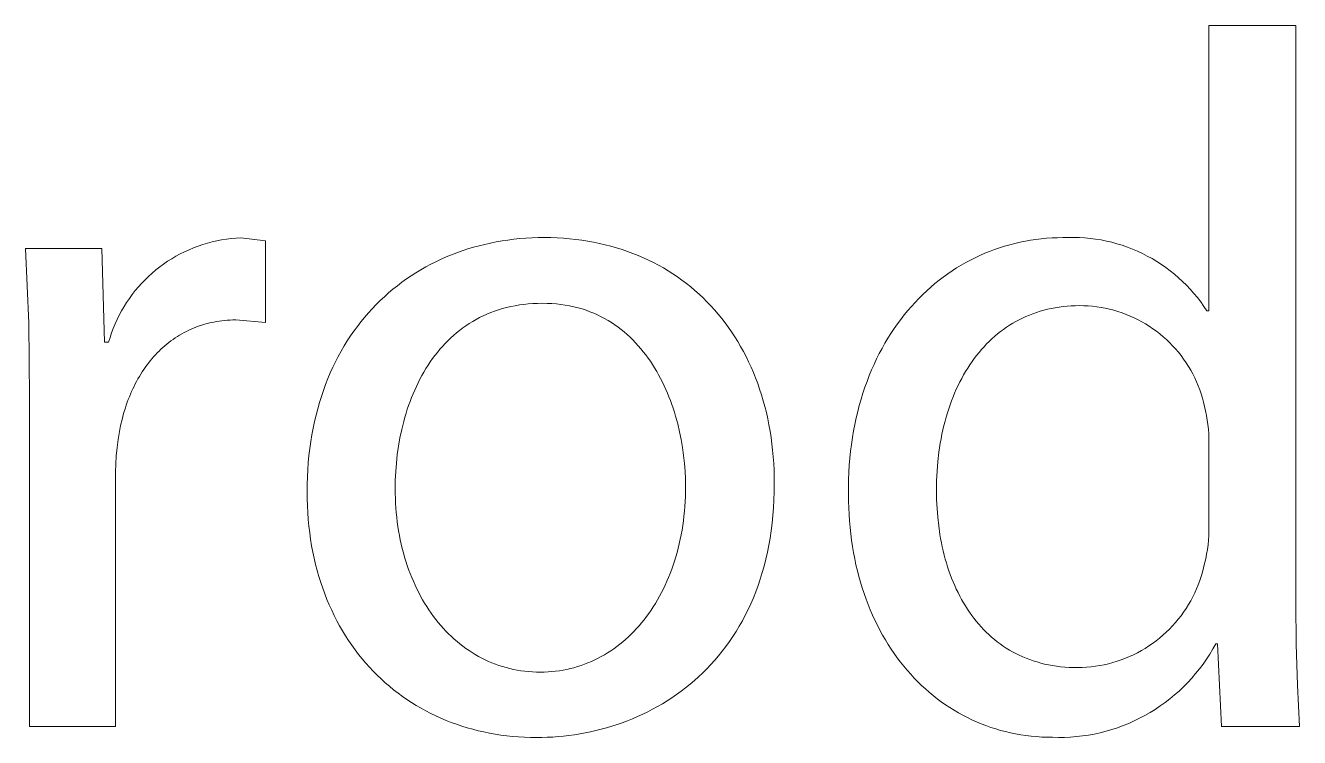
# Model space of a CAD drawing. Header units: millimetres. Extents: x -987 to 2591, y -102 to 2398.
# Drawn here: x 1291.61 to 1337.81, y 55.27 to 81.09 of the extents above; entities that cross this region are included whole.
import ezdxf

# ---------------------------------------------------------------- set-up
doc = ezdxf.new("R2010")
doc.units = ezdxf.units.MM
doc.header["$MEASUREMENT"] = 0
doc.layers.add('Domyślny', color=7, linetype='Continuous', true_color=0x000000)

msp = doc.modelspace()

# ---------------------------------------------------------------- linework, layer by layer
at = {"layer": 'Domyślny', "color": 18, "lineweight": 15, "true_color": 0x000000}
for p, q in [((1334.525, 70.739), (1334.525, 81.092)), ((1334.525, 81.092), (1337.682, 81.092)), ((1337.682, 81.092), (1337.682, 60.148)), ((1291.73, 70.296), (1291.614, 72.999)), ((1291.614, 72.999), (1294.378, 72.999)), ((1294.378, 72.999), (1294.485, 69.604)), ((1297.546, 72.96), (1297.709, 73.028)), ((1297.709, 73.028), (1297.874, 73.091)), ((1297.874, 73.091), (1298.041, 73.147)), ((1298.041, 73.147), (1298.21, 73.199)), ((1298.21, 73.199), (1298.381, 73.244)), ((1298.381, 73.244), (1298.554, 73.283)), ((1298.554, 73.283), (1298.727, 73.317)), ((1298.727, 73.317), (1298.902, 73.345)), ((1298.902, 73.345), (1299.077, 73.367)), ((1299.077, 73.367), (1299.253, 73.382)), ((1299.253, 73.382), (1299.429, 73.392)), ((1299.429, 73.392), (1300.323, 73.285)), ((1300.323, 73.285), (1300.323, 70.318)), ((1307.654, 72.986), (1307.856, 73.047)), ((1307.856, 73.047), (1308.06, 73.102)), ((1308.06, 73.102), (1308.266, 73.154)), ((1308.266, 73.154), (1308.474, 73.2)), ((1308.474, 73.2), (1308.684, 73.242)), ((1308.684, 73.242), (1308.895, 73.278)), ((1308.895, 73.278), (1309.109, 73.31)), ((1309.109, 73.31), (1309.325, 73.337)), ((1309.325, 73.337), (1309.542, 73.36)), ((1309.542, 73.36), (1309.761, 73.377)), ((1309.761, 73.377), (1309.982, 73.389)), ((1309.982, 73.389), (1310.204, 73.397)), ((1310.204, 73.397), (1310.428, 73.399)), ((1310.428, 73.399), (1310.66, 73.397)), ((1310.66, 73.397), (1310.89, 73.389)), ((1310.89, 73.389), (1311.118, 73.376)), ((1311.118, 73.376), (1311.343, 73.357)), ((1311.343, 73.357), (1311.565, 73.334)), ((1311.565, 73.334), (1311.785, 73.305)), ((1311.785, 73.305), (1312.002, 73.272)), ((1312.002, 73.272), (1312.216, 73.233)), ((1312.216, 73.233), (1312.428, 73.19)), ((1312.428, 73.19), (1312.637, 73.141)), ((1312.637, 73.141), (1312.844, 73.088)), ((1312.844, 73.088), (1313.047, 73.03)), ((1313.047, 73.03), (1313.248, 72.967)), ((1326.757, 72.968), (1326.938, 73.03)), ((1326.938, 73.03), (1327.121, 73.088)), ((1327.121, 73.088), (1327.306, 73.141)), ((1327.306, 73.141), (1327.493, 73.189)), ((1327.493, 73.189), (1327.681, 73.232)), ((1327.681, 73.232), (1327.871, 73.27)), ((1327.871, 73.27), (1328.062, 73.303)), ((1328.062, 73.303), (1328.255, 73.331)), ((1328.255, 73.331), (1328.448, 73.354)), ((1328.448, 73.354), (1328.643, 73.372)), ((1328.643, 73.372), (1328.84, 73.385)), ((1328.84, 73.385), (1329.037, 73.393)), ((1329.037, 73.393), (1329.235, 73.396)), ((1329.235, 73.396), (1329.433, 73.404)), ((1329.433, 73.404), (1329.631, 73.406)), ((1329.631, 73.406), (1329.829, 73.401)), ((1329.829, 73.401), (1330.027, 73.389)), ((1330.027, 73.389), (1330.224, 73.371)), ((1330.224, 73.371), (1330.42, 73.345)), ((1330.42, 73.345), (1330.616, 73.313)), ((1330.616, 73.313), (1330.81, 73.274)), ((1330.81, 73.274), (1331.003, 73.229)), ((1331.003, 73.229), (1331.194, 73.177)), ((1331.194, 73.177), (1331.383, 73.119)), ((1331.383, 73.119), (1331.57, 73.054)), ((1331.57, 73.054), (1331.755, 72.983)), ((1296.624, 72.439), (1296.77, 72.538)), ((1296.77, 72.538), (1296.919, 72.633)), ((1296.919, 72.633), (1297.072, 72.723)), ((1297.072, 72.723), (1297.227, 72.807)), ((1297.227, 72.807), (1297.385, 72.886)), ((1297.385, 72.886), (1297.546, 72.96)), ((1306.495, 72.525), (1306.682, 72.613)), ((1306.682, 72.613), (1306.872, 72.697)), ((1306.872, 72.697), (1307.064, 72.776)), ((1307.064, 72.776), (1307.258, 72.851)), ((1307.258, 72.851), (1307.455, 72.921)), ((1307.455, 72.921), (1307.654, 72.986)), ((1313.248, 72.967), (1313.445, 72.9)), ((1313.445, 72.9), (1313.64, 72.827)), ((1313.64, 72.827), (1313.832, 72.751)), ((1313.832, 72.751), (1314.021, 72.669)), ((1314.021, 72.669), (1314.207, 72.583)), ((1314.207, 72.583), (1314.39, 72.492)), ((1325.709, 72.492), (1325.878, 72.583)), ((1325.878, 72.583), (1326.05, 72.669)), ((1326.05, 72.669), (1326.224, 72.751)), ((1326.224, 72.751), (1326.399, 72.828)), ((1326.399, 72.828), (1326.577, 72.9)), ((1326.577, 72.9), (1326.757, 72.968)), ((1331.755, 72.983), (1331.938, 72.905)), ((1331.938, 72.905), (1332.117, 72.821)), ((1332.117, 72.821), (1332.293, 72.731)), ((1332.293, 72.731), (1332.467, 72.635)), ((1332.467, 72.635), (1332.637, 72.534)), ((1332.637, 72.534), (1332.803, 72.426)), ((1296.077, 71.992), (1296.208, 72.11)), ((1296.208, 72.11), (1296.343, 72.224)), ((1296.343, 72.224), (1296.482, 72.334)), ((1296.482, 72.334), (1296.624, 72.439)), ((1305.602, 72.015), (1305.775, 72.126)), ((1305.775, 72.126), (1305.951, 72.232)), ((1305.951, 72.232), (1306.129, 72.334)), ((1306.129, 72.334), (1306.311, 72.432)), ((1306.311, 72.432), (1306.495, 72.525)), ((1314.39, 72.492), (1314.569, 72.397)), ((1314.569, 72.397), (1314.746, 72.298)), ((1314.746, 72.298), (1314.919, 72.194)), ((1314.919, 72.194), (1315.089, 72.086)), ((1315.089, 72.086), (1315.255, 71.974)), ((1324.897, 71.969), (1325.055, 72.083)), ((1325.055, 72.083), (1325.215, 72.192)), ((1325.215, 72.192), (1325.377, 72.297)), ((1325.377, 72.297), (1325.542, 72.397)), ((1325.542, 72.397), (1325.709, 72.492)), ((1332.803, 72.426), (1332.966, 72.313)), ((1332.966, 72.313), (1333.124, 72.194)), ((1333.124, 72.194), (1333.279, 72.07)), ((1295.596, 71.474), (1295.709, 71.61)), ((1295.709, 71.61), (1295.828, 71.741)), ((1295.828, 71.741), (1295.95, 71.869)), ((1295.95, 71.869), (1296.077, 71.992)), ((1304.941, 71.527), (1305.101, 71.655)), ((1305.101, 71.655), (1305.265, 71.779)), ((1305.265, 71.779), (1305.432, 71.899)), ((1305.432, 71.899), (1305.602, 72.015)), ((1315.255, 71.974), (1315.419, 71.857)), ((1315.419, 71.857), (1315.579, 71.736)), ((1315.579, 71.736), (1315.735, 71.611)), ((1315.735, 71.611), (1315.888, 71.482)), ((1324.441, 71.601), (1324.59, 71.728)), ((1324.59, 71.728), (1324.742, 71.851)), ((1324.742, 71.851), (1324.897, 71.969)), ((1333.279, 72.07), (1333.429, 71.941)), ((1333.429, 71.941), (1333.574, 71.807)), ((1333.574, 71.807), (1333.715, 71.668)), ((1333.715, 71.668), (1333.851, 71.524)), ((1295.283, 71.046), (1295.383, 71.193)), ((1295.383, 71.193), (1295.487, 71.335)), ((1295.487, 71.335), (1295.596, 71.474)), ((1304.479, 71.115), (1304.629, 71.256)), ((1304.629, 71.256), (1304.783, 71.394)), ((1304.783, 71.394), (1304.941, 71.527)), ((1315.888, 71.482), (1316.038, 71.349)), ((1316.038, 71.349), (1316.184, 71.212)), ((1316.184, 71.212), (1316.327, 71.071)), ((1323.872, 71.05), (1324.01, 71.194)), ((1324.01, 71.194), (1324.15, 71.334)), ((1324.15, 71.334), (1324.294, 71.47)), ((1324.294, 71.47), (1324.441, 71.601)), ((1333.851, 71.524), (1333.982, 71.375)), ((1333.982, 71.375), (1334.108, 71.222)), ((1334.108, 71.222), (1334.229, 71.065)), ((1295.016, 70.589), (1295.1, 70.744)), ((1295.1, 70.744), (1295.189, 70.897)), ((1295.189, 70.897), (1295.283, 71.046)), ((1304.048, 70.664), (1304.188, 70.819)), ((1304.188, 70.819), (1304.331, 70.969)), ((1304.331, 70.969), (1304.479, 71.115)), ((1308.624, 70.731), (1308.484, 70.678)), ((1308.766, 70.779), (1308.624, 70.731)), ((1308.912, 70.823), (1308.766, 70.779)), ((1309.06, 70.863), (1308.912, 70.823)), ((1309.212, 70.898), (1309.06, 70.863)), ((1309.366, 70.929), (1309.212, 70.898)), ((1309.524, 70.955), (1309.366, 70.929)), ((1309.684, 70.977), (1309.524, 70.955)), ((1309.848, 70.994), (1309.684, 70.977)), ((1310.014, 71.007), (1309.848, 70.994)), ((1310.184, 71.014), (1310.014, 71.007)), ((1310.357, 71.017), (1310.184, 71.014)), ((1310.53, 71.014), (1310.357, 71.017)), ((1310.7, 71.006), (1310.53, 71.014)), ((1310.866, 70.993), (1310.7, 71.006)), ((1311.03, 70.974), (1310.866, 70.993)), ((1311.19, 70.951), (1311.03, 70.974)), ((1311.346, 70.922), (1311.19, 70.951)), ((1311.5, 70.889), (1311.346, 70.922)), ((1311.651, 70.851), (1311.5, 70.889)), ((1311.798, 70.809), (1311.651, 70.851)), ((1311.942, 70.761), (1311.798, 70.809)), ((1312.083, 70.71), (1311.942, 70.761)), ((1312.221, 70.654), (1312.083, 70.71)), ((1316.327, 71.071), (1316.465, 70.926)), ((1316.465, 70.926), (1316.601, 70.777)), ((1316.601, 70.777), (1316.732, 70.624)), ((1323.477, 70.592), (1323.605, 70.749)), ((1323.605, 70.749), (1323.737, 70.901)), ((1323.737, 70.901), (1323.872, 71.05)), ((1328.274, 70.685), (1328.145, 70.639)), ((1328.405, 70.727), (1328.274, 70.685)), ((1328.539, 70.765), (1328.405, 70.727)), ((1328.674, 70.799), (1328.539, 70.765)), ((1328.812, 70.829), (1328.674, 70.799)), ((1328.952, 70.855), (1328.812, 70.829)), ((1329.093, 70.878), (1328.952, 70.855)), ((1329.237, 70.896), (1329.093, 70.878)), ((1329.382, 70.911), (1329.237, 70.896)), ((1329.53, 70.921), (1329.382, 70.911)), ((1329.679, 70.927), (1329.53, 70.921)), ((1329.831, 70.93), (1329.679, 70.927)), ((1329.989, 70.927), (1329.831, 70.93)), ((1330.146, 70.92), (1329.989, 70.927)), ((1330.303, 70.907), (1330.146, 70.92)), ((1330.46, 70.889), (1330.303, 70.907)), ((1330.616, 70.865), (1330.46, 70.889)), ((1330.771, 70.836), (1330.616, 70.865)), ((1330.925, 70.802), (1330.771, 70.836)), ((1331.077, 70.763), (1330.925, 70.802)), ((1331.228, 70.718), (1331.077, 70.763)), ((1331.378, 70.669), (1331.228, 70.718)), ((1334.229, 71.065), (1334.344, 70.904)), ((1334.344, 70.904), (1334.453, 70.739)), ((1334.453, 70.739), (1334.525, 70.739)), ((1291.757, 67.59), (1291.73, 70.296)), ((1294.797, 70.106), (1294.865, 70.269)), ((1294.865, 70.269), (1294.938, 70.43)), ((1294.938, 70.43), (1295.016, 70.589)), ((1298.064, 70.244), (1297.972, 70.215)), ((1298.156, 70.271), (1298.064, 70.244)), ((1298.249, 70.295), (1298.156, 70.271)), ((1298.344, 70.317), (1298.249, 70.295)), ((1298.439, 70.337), (1298.344, 70.317)), ((1298.535, 70.355), (1298.439, 70.337)), ((1298.633, 70.371), (1298.535, 70.355)), ((1298.732, 70.384), (1298.633, 70.371)), ((1298.831, 70.394), (1298.732, 70.384)), ((1298.932, 70.403), (1298.831, 70.394)), ((1299.033, 70.409), (1298.932, 70.403)), ((1299.135, 70.412), (1299.033, 70.409)), ((1299.239, 70.414), (1299.135, 70.412)), ((1300.323, 70.318), (1299.239, 70.414)), ((1303.649, 70.176), (1303.778, 70.343)), ((1303.778, 70.343), (1303.911, 70.506)), ((1303.911, 70.506), (1304.048, 70.664)), ((1307.707, 70.282), (1307.588, 70.203)), ((1307.83, 70.357), (1307.707, 70.282)), ((1307.955, 70.429), (1307.83, 70.357)), ((1308.083, 70.497), (1307.955, 70.429)), ((1308.213, 70.561), (1308.083, 70.497)), ((1308.347, 70.622), (1308.213, 70.561)), ((1308.484, 70.678), (1308.347, 70.622)), ((1312.356, 70.594), (1312.221, 70.654)), ((1312.487, 70.53), (1312.356, 70.594)), ((1312.616, 70.462), (1312.487, 70.53)), ((1312.742, 70.39), (1312.616, 70.462)), ((1312.864, 70.314), (1312.742, 70.39)), ((1312.984, 70.235), (1312.864, 70.314)), ((1313.1, 70.152), (1312.984, 70.235)), ((1316.732, 70.624), (1316.86, 70.467)), ((1316.86, 70.467), (1316.984, 70.307)), ((1316.984, 70.307), (1317.105, 70.143)), ((1323.112, 70.096), (1323.23, 70.265)), ((1323.23, 70.265), (1323.352, 70.431)), ((1323.352, 70.431), (1323.477, 70.592)), ((1327.414, 70.291), (1327.3, 70.22)), ((1327.53, 70.358), (1327.414, 70.291)), ((1327.649, 70.421), (1327.53, 70.358)), ((1327.77, 70.481), (1327.649, 70.421)), ((1327.893, 70.537), (1327.77, 70.481)), ((1328.018, 70.59), (1327.893, 70.537)), ((1328.145, 70.639), (1328.018, 70.59)), ((1331.526, 70.614), (1331.378, 70.669)), ((1331.672, 70.554), (1331.526, 70.614)), ((1331.816, 70.49), (1331.672, 70.554)), ((1331.957, 70.42), (1331.816, 70.49)), ((1332.096, 70.346), (1331.957, 70.42)), ((1332.233, 70.267), (1332.096, 70.346)), ((1332.366, 70.183), (1332.233, 70.267)), ((1294.628, 69.604), (1294.679, 69.773)), ((1294.679, 69.773), (1294.735, 69.94)), ((1294.735, 69.94), (1294.797, 70.106)), ((1297.122, 69.812), (1297.044, 69.76)), ((1297.202, 69.861), (1297.122, 69.812)), ((1297.283, 69.909), (1297.202, 69.861)), ((1297.365, 69.954), (1297.283, 69.909)), ((1297.448, 69.998), (1297.365, 69.954)), ((1297.533, 70.039), (1297.448, 69.998)), ((1297.619, 70.079), (1297.533, 70.039)), ((1297.705, 70.116), (1297.619, 70.079)), ((1297.793, 70.151), (1297.705, 70.116)), ((1297.882, 70.184), (1297.793, 70.151)), ((1297.972, 70.215), (1297.882, 70.184)), ((1303.285, 69.651), (1303.403, 69.83)), ((1303.403, 69.83), (1303.524, 70.005)), ((1303.524, 70.005), (1303.649, 70.176)), ((1307.14, 69.853), (1307.034, 69.758)), ((1307.247, 69.945), (1307.14, 69.853)), ((1307.358, 70.035), (1307.247, 69.945)), ((1307.472, 70.12), (1307.358, 70.035)), ((1307.588, 70.203), (1307.472, 70.12)), ((1313.214, 70.065), (1313.1, 70.152)), ((1313.325, 69.975), (1313.214, 70.065)), ((1313.432, 69.882), (1313.325, 69.975)), ((1313.537, 69.785), (1313.432, 69.882)), ((1313.639, 69.686), (1313.537, 69.785)), ((1317.105, 70.143), (1317.221, 69.975)), ((1317.221, 69.975), (1317.334, 69.804)), ((1317.334, 69.804), (1317.442, 69.629)), ((1322.886, 69.745), (1322.997, 69.923)), ((1322.997, 69.923), (1323.112, 70.096)), ((1326.762, 69.819), (1326.661, 69.729)), ((1326.865, 69.906), (1326.762, 69.819)), ((1326.97, 69.989), (1326.865, 69.906)), ((1327.078, 70.07), (1326.97, 69.989)), ((1327.188, 70.147), (1327.078, 70.07)), ((1327.3, 70.22), (1327.188, 70.147)), ((1332.497, 70.095), (1332.366, 70.183)), ((1332.625, 70.003), (1332.497, 70.095)), ((1332.749, 69.906), (1332.625, 70.003)), ((1332.87, 69.805), (1332.749, 69.906)), ((1332.988, 69.7), (1332.87, 69.805)), ((1294.485, 69.604), (1294.628, 69.604)), ((1296.528, 69.348), (1296.46, 69.282)), ((1296.598, 69.412), (1296.528, 69.348)), ((1296.669, 69.475), (1296.598, 69.412)), ((1296.742, 69.536), (1296.669, 69.475)), ((1296.815, 69.595), (1296.742, 69.536)), ((1296.89, 69.652), (1296.815, 69.595)), ((1296.966, 69.707), (1296.89, 69.652)), ((1297.044, 69.76), (1296.966, 69.707)), ((1303.063, 69.28), (1303.172, 69.467)), ((1303.172, 69.467), (1303.285, 69.651)), ((1306.642, 69.346), (1306.551, 69.236)), ((1306.736, 69.453), (1306.642, 69.346)), ((1306.833, 69.557), (1306.736, 69.453)), ((1306.932, 69.659), (1306.833, 69.557)), ((1307.034, 69.758), (1306.932, 69.659)), ((1313.738, 69.583), (1313.639, 69.686)), ((1313.834, 69.478), (1313.738, 69.583)), ((1313.928, 69.37), (1313.834, 69.478)), ((1314.018, 69.259), (1313.928, 69.37)), ((1317.442, 69.629), (1317.547, 69.451)), ((1317.547, 69.451), (1317.647, 69.269)), ((1322.574, 69.189), (1322.674, 69.379)), ((1322.674, 69.379), (1322.778, 69.564)), ((1322.778, 69.564), (1322.886, 69.745)), ((1326.281, 69.338), (1326.191, 69.233)), ((1326.372, 69.441), (1326.281, 69.338)), ((1326.466, 69.54), (1326.372, 69.441)), ((1326.562, 69.636), (1326.466, 69.54)), ((1326.661, 69.729), (1326.562, 69.636)), ((1333.102, 69.591), (1332.988, 69.7)), ((1333.212, 69.478), (1333.102, 69.591)), ((1333.318, 69.361), (1333.212, 69.478)), ((1333.42, 69.241), (1333.318, 69.361)), ((1296.077, 68.849), (1296.018, 68.771)), ((1296.137, 68.925), (1296.077, 68.849)), ((1296.199, 69), (1296.137, 68.925)), ((1296.262, 69.073), (1296.199, 69)), ((1296.327, 69.144), (1296.262, 69.073)), ((1296.393, 69.214), (1296.327, 69.144)), ((1296.46, 69.282), (1296.393, 69.214)), ((1302.76, 68.694), (1302.857, 68.893)), ((1302.857, 68.893), (1302.958, 69.088)), ((1302.958, 69.088), (1303.063, 69.28)), ((1306.294, 68.89), (1306.214, 68.77)), ((1306.377, 69.008), (1306.294, 68.89)), ((1306.463, 69.123), (1306.377, 69.008)), ((1306.551, 69.236), (1306.463, 69.123)), ((1314.106, 69.146), (1314.018, 69.259)), ((1314.191, 69.03), (1314.106, 69.146)), ((1314.273, 68.912), (1314.191, 69.03)), ((1314.352, 68.792), (1314.273, 68.912)), ((1317.647, 69.269), (1317.744, 69.083)), ((1317.744, 69.083), (1317.837, 68.895)), ((1317.837, 68.895), (1317.925, 68.703)), ((1322.385, 68.799), (1322.477, 68.996)), ((1322.477, 68.996), (1322.574, 69.189)), ((1325.938, 68.901), (1325.858, 68.784)), ((1326.02, 69.014), (1325.938, 68.901)), ((1326.105, 69.125), (1326.02, 69.014)), ((1326.191, 69.233), (1326.105, 69.125)), ((1333.518, 69.118), (1333.42, 69.241)), ((1333.612, 68.991), (1333.518, 69.118)), ((1333.701, 68.861), (1333.612, 68.991)), ((1333.786, 68.728), (1333.701, 68.861)), ((1295.795, 68.444), (1295.743, 68.358)), ((1295.849, 68.528), (1295.795, 68.444)), ((1295.904, 68.611), (1295.849, 68.528)), ((1295.96, 68.692), (1295.904, 68.611)), ((1296.018, 68.771), (1295.96, 68.692)), ((1302.58, 68.283), (1302.668, 68.49)), ((1302.668, 68.49), (1302.76, 68.694)), ((1305.99, 68.396), (1305.92, 68.267)), ((1306.062, 68.523), (1305.99, 68.396)), ((1306.137, 68.647), (1306.062, 68.523)), ((1306.214, 68.77), (1306.137, 68.647)), ((1314.429, 68.669), (1314.352, 68.792)), ((1314.503, 68.545), (1314.429, 68.669)), ((1314.574, 68.418), (1314.503, 68.545)), ((1314.643, 68.29), (1314.574, 68.418)), ((1317.925, 68.703), (1318.009, 68.507)), ((1318.009, 68.507), (1318.089, 68.309)), ((1322.131, 68.185), (1322.211, 68.393)), ((1322.211, 68.393), (1322.296, 68.598)), ((1322.296, 68.598), (1322.385, 68.799)), ((1325.633, 68.419), (1325.563, 68.292)), ((1325.706, 68.543), (1325.633, 68.419)), ((1325.781, 68.665), (1325.706, 68.543)), ((1325.858, 68.784), (1325.781, 68.665)), ((1333.866, 68.593), (1333.786, 68.728)), ((1333.942, 68.454), (1333.866, 68.593)), ((1334.013, 68.314), (1333.942, 68.454)), ((1295.55, 68.001), (1295.505, 67.908)), ((1295.596, 68.093), (1295.55, 68.001)), ((1295.644, 68.183), (1295.596, 68.093)), ((1295.693, 68.271), (1295.644, 68.183)), ((1295.743, 68.358), (1295.693, 68.271)), ((1302.418, 67.856), (1302.497, 68.072)), ((1302.497, 68.072), (1302.58, 68.283)), ((1305.789, 68.003), (1305.728, 67.868)), ((1305.854, 68.136), (1305.789, 68.003)), ((1305.92, 68.267), (1305.854, 68.136)), ((1314.709, 68.16), (1314.643, 68.29)), ((1314.772, 68.028), (1314.709, 68.16)), ((1314.833, 67.895), (1314.772, 68.028)), ((1318.089, 68.309), (1318.165, 68.107)), ((1318.165, 68.107), (1318.237, 67.902)), ((1321.983, 67.757), (1322.055, 67.973)), ((1322.055, 67.973), (1322.131, 68.185)), ((1325.431, 68.03), (1325.368, 67.896)), ((1325.496, 68.162), (1325.431, 68.03)), ((1325.563, 68.292), (1325.496, 68.162)), ((1334.079, 68.17), (1334.013, 68.314)), ((1334.14, 68.025), (1334.079, 68.17)), ((1334.196, 67.878), (1334.14, 68.025)), ((1291.757, 55.665), (1291.757, 67.59)), ((1295.341, 67.523), (1295.304, 67.424)), ((1295.38, 67.622), (1295.341, 67.523)), ((1295.42, 67.719), (1295.38, 67.622)), ((1295.462, 67.814), (1295.42, 67.719)), ((1295.505, 67.908), (1295.462, 67.814)), ((1302.275, 67.415), (1302.344, 67.637)), ((1302.344, 67.637), (1302.418, 67.856)), ((1305.56, 67.454), (1305.509, 67.313)), ((1305.613, 67.594), (1305.56, 67.454)), ((1305.669, 67.732), (1305.613, 67.594)), ((1305.728, 67.868), (1305.669, 67.732)), ((1314.891, 67.76), (1314.833, 67.895)), ((1314.946, 67.624), (1314.891, 67.76)), ((1314.999, 67.487), (1314.946, 67.624)), ((1315.05, 67.349), (1314.999, 67.487)), ((1318.237, 67.902), (1318.304, 67.694)), ((1318.304, 67.694), (1318.367, 67.482)), ((1318.367, 67.482), (1318.425, 67.268)), ((1321.851, 67.314), (1321.915, 67.537)), ((1321.915, 67.537), (1321.983, 67.757)), ((1325.195, 67.478), (1325.143, 67.334)), ((1325.25, 67.619), (1325.195, 67.478)), ((1325.308, 67.759), (1325.25, 67.619)), ((1325.368, 67.896), (1325.308, 67.759)), ((1334.248, 67.729), (1334.196, 67.878)), ((1334.294, 67.578), (1334.248, 67.729)), ((1334.334, 67.426), (1334.294, 67.578)), ((1295.172, 67.014), (1295.115, 66.801)), ((1295.235, 67.221), (1295.172, 67.014)), ((1295.269, 67.323), (1295.235, 67.221)), ((1295.304, 67.424), (1295.269, 67.323)), ((1302.15, 66.958), (1302.21, 67.188)), ((1302.21, 67.188), (1302.275, 67.415)), ((1305.414, 67.026), (1305.371, 66.881)), ((1305.46, 67.17), (1305.414, 67.026)), ((1305.509, 67.313), (1305.46, 67.17)), ((1315.097, 67.209), (1315.05, 67.349)), ((1315.143, 67.069), (1315.097, 67.209)), ((1315.186, 66.928), (1315.143, 67.069)), ((1318.425, 67.268), (1318.479, 67.051)), ((1318.479, 67.051), (1318.528, 66.831)), ((1321.738, 66.856), (1321.792, 67.087)), ((1321.792, 67.087), (1321.851, 67.314)), ((1325.046, 67.039), (1325.001, 66.889)), ((1325.093, 67.188), (1325.046, 67.039)), ((1325.143, 67.334), (1325.093, 67.188)), ((1334.37, 67.272), (1334.334, 67.426)), ((1334.409, 67.11), (1334.37, 67.272)), ((1334.442, 66.946), (1334.409, 67.11)), ((1295.065, 66.584), (1295.021, 66.363)), ((1295.115, 66.801), (1295.065, 66.584)), ((1302.045, 66.485), (1302.095, 66.723)), ((1302.095, 66.723), (1302.15, 66.958)), ((1305.293, 66.587), (1305.257, 66.438)), ((1305.331, 66.734), (1305.293, 66.587)), ((1305.371, 66.881), (1305.331, 66.734)), ((1315.264, 66.644), (1315.186, 66.928)), ((1315.332, 66.358), (1315.264, 66.644)), ((1318.528, 66.831), (1318.573, 66.607)), ((1318.573, 66.607), (1318.614, 66.381)), ((1321.643, 66.384), (1321.688, 66.622)), ((1321.688, 66.622), (1321.738, 66.856)), ((1324.919, 66.581), (1324.882, 66.424)), ((1324.959, 66.736), (1324.919, 66.581)), ((1325.001, 66.889), (1324.959, 66.736)), ((1334.469, 66.781), (1334.442, 66.946)), ((1334.492, 66.616), (1334.469, 66.781)), ((1334.508, 66.45), (1334.492, 66.616)), ((1294.973, 66.072), (1294.934, 65.78)), ((1295.021, 66.363), (1294.973, 66.072)), ((1301.96, 65.998), (1302, 66.244)), ((1302, 66.244), (1302.045, 66.485)), ((1305.193, 66.138), (1305.14, 65.835)), ((1305.257, 66.438), (1305.193, 66.138)), ((1315.391, 66.07), (1315.332, 66.358)), ((1315.441, 65.783), (1315.391, 66.07)), ((1318.614, 66.381), (1318.65, 66.153)), ((1318.65, 66.153), (1318.681, 65.921)), ((1321.566, 65.898), (1321.602, 66.143)), ((1321.602, 66.143), (1321.643, 66.384)), ((1324.816, 66.105), (1324.787, 65.942)), ((1324.848, 66.266), (1324.816, 66.105)), ((1324.882, 66.424), (1324.848, 66.266)), ((1334.519, 66.283), (1334.508, 66.45)), ((1334.525, 66.117), (1334.519, 66.283)), ((1334.525, 65.95), (1334.525, 66.117)), ((1294.934, 65.78), (1294.906, 65.487)), ((1301.895, 65.496), (1301.925, 65.749)), ((1301.925, 65.749), (1301.96, 65.998)), ((1305.14, 65.835), (1305.096, 65.53)), ((1315.481, 65.496), (1315.441, 65.783)), ((1318.681, 65.921), (1318.707, 65.687)), ((1318.707, 65.687), (1318.729, 65.45)), ((1321.509, 65.399), (1321.536, 65.65)), ((1321.536, 65.65), (1321.566, 65.898)), ((1324.738, 65.612), (1324.699, 65.274)), ((1324.761, 65.778), (1324.738, 65.612)), ((1324.787, 65.942), (1324.761, 65.778)), ((1334.525, 62.935), (1334.525, 65.95)), ((1294.887, 65.192), (1294.878, 64.898)), ((1294.906, 65.487), (1294.887, 65.192)), ((1301.851, 64.98), (1301.87, 65.24)), ((1301.87, 65.24), (1301.895, 65.496)), ((1305.063, 65.223), (1305.038, 64.915)), ((1305.096, 65.53), (1305.063, 65.223)), ((1315.512, 65.21), (1315.481, 65.496)), ((1315.534, 64.926), (1315.512, 65.21)), ((1318.729, 65.45), (1318.746, 65.21)), ((1318.746, 65.21), (1318.758, 64.968)), ((1321.472, 64.886), (1321.488, 65.144)), ((1321.488, 65.144), (1321.509, 65.399)), ((1324.699, 65.274), (1324.671, 64.93)), ((1294.878, 64.898), (1294.878, 55.665)), ((1301.829, 64.449), (1301.838, 64.716)), ((1301.838, 64.716), (1301.851, 64.98)), ((1305.038, 64.915), (1305.024, 64.606)), ((1315.547, 64.646), (1315.534, 64.926)), ((1318.758, 64.968), (1318.765, 64.723)), ((1318.765, 64.723), (1318.768, 64.476)), ((1321.462, 64.624), (1321.472, 64.886)), ((1324.671, 64.93), (1324.654, 64.579)), ((1301.827, 64.178), (1301.829, 64.449)), ((1305.024, 64.606), (1305.019, 64.297)), ((1305.019, 64.297), (1305.021, 64.12)), ((1315.551, 64.369), (1315.547, 64.646)), ((1315.549, 64.186), (1315.551, 64.369)), ((1318.768, 64.476), (1318.765, 64.178)), ((1321.456, 64.359), (1321.462, 64.624)), ((1321.456, 64.091), (1321.456, 64.359)), ((1324.654, 64.579), (1324.648, 64.222)), ((1324.648, 64.222), (1324.653, 63.896)), ((1301.829, 63.923), (1301.827, 64.178)), ((1301.837, 63.671), (1301.829, 63.923)), ((1305.021, 64.12), (1305.026, 63.945)), ((1305.026, 63.945), (1305.034, 63.771)), ((1305.034, 63.771), (1305.045, 63.598)), ((1315.525, 63.649), (1315.536, 63.826)), ((1315.536, 63.826), (1315.545, 64.006)), ((1315.545, 64.006), (1315.549, 64.186)), ((1318.755, 63.886), (1318.739, 63.598)), ((1318.765, 64.178), (1318.755, 63.886)), ((1321.458, 63.845), (1321.456, 64.091)), ((1321.465, 63.601), (1321.458, 63.845)), ((1324.653, 63.896), (1324.668, 63.573)), ((1301.85, 63.423), (1301.837, 63.671)), ((1301.868, 63.177), (1301.85, 63.423)), ((1305.045, 63.598), (1305.059, 63.427)), ((1305.059, 63.427), (1305.076, 63.257)), ((1315.472, 63.128), (1315.493, 63.3)), ((1315.493, 63.3), (1315.51, 63.474)), ((1315.51, 63.474), (1315.525, 63.649)), ((1318.717, 63.316), (1318.689, 63.039)), ((1318.739, 63.598), (1318.717, 63.316)), ((1321.477, 63.361), (1321.465, 63.601)), ((1321.493, 63.122), (1321.477, 63.361)), ((1324.668, 63.573), (1324.693, 63.254)), ((1301.892, 62.934), (1301.868, 63.177)), ((1301.92, 62.695), (1301.892, 62.934)), ((1305.076, 63.257), (1305.096, 63.09)), ((1305.096, 63.09), (1305.119, 62.923)), ((1305.119, 62.923), (1305.145, 62.759)), ((1315.421, 62.789), (1315.448, 62.958)), ((1315.448, 62.958), (1315.472, 63.128)), ((1318.689, 63.039), (1318.655, 62.768)), ((1321.513, 62.887), (1321.493, 63.122)), ((1321.539, 62.654), (1321.513, 62.887)), ((1324.693, 63.254), (1324.728, 62.941)), ((1324.728, 62.941), (1324.773, 62.632)), ((1334.526, 62.764), (1334.525, 62.935)), ((1301.953, 62.458), (1301.92, 62.695)), ((1301.991, 62.225), (1301.953, 62.458)), ((1305.145, 62.759), (1305.174, 62.596)), ((1305.174, 62.596), (1305.206, 62.435)), ((1305.206, 62.435), (1305.241, 62.276)), ((1315.322, 62.296), (1315.358, 62.459)), ((1315.358, 62.459), (1315.391, 62.623)), ((1315.391, 62.623), (1315.421, 62.789)), ((1318.614, 62.501), (1318.569, 62.24)), ((1318.655, 62.768), (1318.614, 62.501)), ((1321.568, 62.424), (1321.539, 62.654)), ((1321.602, 62.197), (1321.568, 62.424)), ((1324.773, 62.632), (1324.799, 62.48)), ((1324.799, 62.48), (1324.828, 62.329)), ((1334.495, 62.251), (1334.511, 62.422)), ((1334.511, 62.422), (1334.522, 62.593)), ((1334.522, 62.593), (1334.526, 62.764)), ((1302.034, 61.995), (1301.991, 62.225)), ((1302.082, 61.769), (1302.034, 61.995)), ((1305.241, 62.276), (1305.279, 62.118)), ((1305.279, 62.118), (1305.319, 61.963)), ((1305.319, 61.963), (1305.362, 61.81)), ((1315.198, 61.822), (1315.242, 61.978)), ((1315.242, 61.978), (1315.284, 62.136)), ((1315.284, 62.136), (1315.322, 62.296)), ((1318.517, 61.984), (1318.46, 61.733)), ((1318.569, 62.24), (1318.517, 61.984)), ((1321.64, 61.973), (1321.602, 62.197)), ((1321.683, 61.751), (1321.64, 61.973)), ((1324.828, 62.329), (1324.859, 62.18)), ((1324.859, 62.18), (1324.893, 62.032)), ((1324.893, 62.032), (1324.929, 61.886)), ((1334.41, 61.744), (1334.444, 61.912)), ((1334.444, 61.912), (1334.472, 62.081)), ((1334.472, 62.081), (1334.495, 62.251)), ((1302.135, 61.545), (1302.082, 61.769)), ((1302.192, 61.325), (1302.135, 61.545)), ((1305.362, 61.81), (1305.408, 61.658)), ((1305.408, 61.658), (1305.457, 61.509)), ((1305.457, 61.509), (1305.508, 61.362)), ((1315.048, 61.368), (1315.101, 61.517)), ((1315.101, 61.517), (1315.151, 61.668)), ((1315.151, 61.668), (1315.198, 61.822)), ((1318.398, 61.487), (1318.33, 61.246)), ((1318.46, 61.733), (1318.398, 61.487)), ((1321.729, 61.533), (1321.683, 61.751)), ((1321.78, 61.318), (1321.729, 61.533)), ((1324.929, 61.886), (1324.968, 61.741)), ((1324.968, 61.741), (1325.009, 61.598)), ((1325.009, 61.598), (1325.053, 61.457)), ((1325.053, 61.457), (1325.099, 61.318)), ((1334.335, 61.42), (1334.37, 61.577)), ((1334.37, 61.577), (1334.41, 61.744)), ((1302.253, 61.108), (1302.192, 61.325)), ((1302.32, 60.895), (1302.253, 61.108)), ((1305.508, 61.362), (1305.562, 61.217)), ((1305.562, 61.217), (1305.619, 61.074)), ((1305.619, 61.074), (1305.679, 60.933)), ((1314.874, 60.934), (1314.934, 61.076)), ((1314.934, 61.076), (1314.993, 61.221)), ((1314.993, 61.221), (1315.048, 61.368)), ((1318.257, 61.01), (1318.179, 60.779)), ((1318.33, 61.246), (1318.257, 61.01)), ((1321.835, 61.105), (1321.78, 61.318)), ((1321.894, 60.896), (1321.835, 61.105)), ((1325.099, 61.318), (1325.148, 61.181)), ((1325.148, 61.181), (1325.199, 61.045)), ((1325.199, 61.045), (1325.253, 60.912)), ((1334.198, 60.957), (1334.249, 61.11)), ((1334.249, 61.11), (1334.295, 61.264)), ((1334.295, 61.264), (1334.335, 61.42)), ((1302.391, 60.685), (1302.32, 60.895)), ((1302.466, 60.479), (1302.391, 60.685)), ((1305.679, 60.933), (1305.74, 60.795)), ((1305.74, 60.795), (1305.805, 60.659)), ((1305.805, 60.659), (1305.872, 60.525)), ((1305.872, 60.525), (1305.941, 60.394)), ((1314.606, 60.389), (1314.677, 60.522)), ((1314.677, 60.522), (1314.745, 60.656)), ((1314.745, 60.656), (1314.811, 60.794)), ((1314.811, 60.794), (1314.874, 60.934)), ((1318.096, 60.554), (1318.008, 60.333)), ((1318.179, 60.779), (1318.096, 60.554)), ((1321.957, 60.69), (1321.894, 60.896)), ((1322.024, 60.487), (1321.957, 60.69)), ((1325.253, 60.912), (1325.309, 60.78)), ((1325.309, 60.78), (1325.368, 60.651)), ((1325.368, 60.651), (1325.429, 60.524)), ((1325.429, 60.524), (1325.493, 60.399)), ((1334.015, 60.511), (1334.081, 60.658)), ((1334.081, 60.658), (1334.142, 60.807)), ((1334.142, 60.807), (1334.198, 60.957)), ((1302.545, 60.276), (1302.466, 60.479)), ((1302.629, 60.076), (1302.545, 60.276)), ((1302.717, 59.88), (1302.629, 60.076)), ((1305.941, 60.394), (1306.013, 60.265)), ((1306.013, 60.265), (1306.088, 60.139)), ((1306.088, 60.139), (1306.165, 60.015)), ((1314.379, 60.008), (1314.457, 60.132)), ((1314.457, 60.132), (1314.533, 60.26)), ((1314.533, 60.26), (1314.606, 60.389)), ((1317.915, 60.117), (1317.818, 59.906)), ((1318.008, 60.333), (1317.915, 60.117)), ((1322.094, 60.287), (1322.024, 60.487)), ((1322.169, 60.091), (1322.094, 60.287)), ((1322.247, 59.898), (1322.169, 60.091)), ((1325.493, 60.399), (1325.559, 60.276)), ((1325.559, 60.276), (1325.628, 60.156)), ((1325.628, 60.156), (1325.699, 60.038)), ((1333.702, 59.949), (1333.787, 60.086)), ((1333.787, 60.086), (1333.868, 60.225)), ((1333.868, 60.225), (1333.944, 60.367)), ((1333.944, 60.367), (1334.015, 60.511)), ((1337.682, 60.148), (1337.69, 58.654)), ((1302.81, 59.688), (1302.717, 59.88)), ((1302.906, 59.499), (1302.81, 59.688)), ((1306.165, 60.015), (1306.244, 59.894)), ((1306.244, 59.894), (1306.325, 59.775)), ((1306.325, 59.775), (1306.409, 59.66)), ((1306.409, 59.66), (1306.495, 59.547)), ((1314.044, 59.538), (1314.131, 59.651)), ((1314.131, 59.651), (1314.216, 59.767)), ((1314.216, 59.767), (1314.299, 59.886)), ((1314.299, 59.886), (1314.379, 60.008)), ((1317.716, 59.701), (1317.61, 59.5)), ((1317.818, 59.906), (1317.716, 59.701)), ((1322.329, 59.708), (1322.247, 59.898)), ((1322.415, 59.521), (1322.329, 59.708)), ((1325.699, 60.038), (1325.773, 59.922)), ((1325.773, 59.922), (1325.849, 59.809)), ((1325.849, 59.809), (1325.928, 59.698)), ((1325.928, 59.698), (1326.009, 59.59)), ((1333.418, 59.559), (1333.517, 59.686)), ((1333.517, 59.686), (1333.612, 59.816)), ((1333.612, 59.816), (1333.702, 59.949)), ((1303.007, 59.314), (1302.906, 59.499)), ((1303.111, 59.133), (1303.007, 59.314)), ((1306.495, 59.547), (1306.584, 59.436)), ((1306.584, 59.436), (1306.674, 59.329)), ((1306.674, 59.329), (1306.767, 59.224)), ((1306.767, 59.224), (1306.862, 59.123)), ((1313.674, 59.113), (1313.77, 59.215)), ((1313.77, 59.215), (1313.863, 59.32)), ((1313.863, 59.32), (1313.955, 59.427)), ((1313.955, 59.427), (1314.044, 59.538)), ((1317.499, 59.304), (1317.384, 59.113)), ((1317.61, 59.5), (1317.499, 59.304)), ((1322.504, 59.338), (1322.415, 59.521)), ((1322.597, 59.158), (1322.504, 59.338)), ((1322.694, 58.982), (1322.597, 59.158)), ((1326.009, 59.59), (1326.093, 59.484)), ((1326.093, 59.484), (1326.179, 59.381)), ((1326.179, 59.381), (1326.268, 59.281)), ((1326.268, 59.281), (1326.359, 59.184)), ((1326.359, 59.184), (1326.453, 59.089)), ((1332.981, 59.087), (1333.097, 59.199)), ((1333.097, 59.199), (1333.208, 59.315)), ((1333.208, 59.315), (1333.315, 59.435)), ((1333.315, 59.435), (1333.418, 59.559)), ((1303.22, 58.955), (1303.111, 59.133)), ((1303.332, 58.781), (1303.22, 58.955)), ((1303.449, 58.611), (1303.332, 58.781)), ((1306.862, 59.123), (1306.959, 59.024)), ((1306.959, 59.024), (1307.058, 58.928)), ((1307.058, 58.928), (1307.16, 58.835)), ((1307.16, 58.835), (1307.263, 58.746)), ((1307.263, 58.746), (1307.369, 58.659)), ((1313.165, 58.651), (1313.271, 58.737)), ((1313.271, 58.737), (1313.375, 58.826)), ((1313.375, 58.826), (1313.476, 58.919)), ((1313.476, 58.919), (1313.576, 59.014)), ((1313.576, 59.014), (1313.674, 59.113)), ((1317.141, 58.745), (1317.014, 58.569)), ((1317.264, 58.927), (1317.141, 58.745)), ((1317.384, 59.113), (1317.264, 58.927)), ((1322.794, 58.81), (1322.694, 58.982)), ((1322.897, 58.641), (1322.794, 58.81)), ((1326.453, 59.089), (1326.549, 58.998)), ((1326.549, 58.998), (1326.648, 58.909)), ((1326.648, 58.909), (1326.749, 58.823)), ((1326.749, 58.823), (1326.853, 58.741)), ((1326.853, 58.741), (1326.959, 58.661)), ((1332.352, 58.587), (1332.484, 58.679)), ((1332.484, 58.679), (1332.614, 58.774)), ((1332.614, 58.774), (1332.74, 58.874)), ((1332.74, 58.874), (1332.862, 58.978)), ((1332.862, 58.978), (1332.981, 59.087)), ((1303.569, 58.445), (1303.449, 58.611)), ((1303.693, 58.283), (1303.569, 58.445)), ((1303.82, 58.124), (1303.693, 58.283)), ((1307.369, 58.659), (1307.476, 58.576)), ((1307.476, 58.576), (1307.585, 58.496)), ((1307.585, 58.496), (1307.697, 58.419)), ((1307.697, 58.419), (1307.81, 58.345)), ((1307.81, 58.345), (1307.925, 58.275)), ((1307.925, 58.275), (1308.042, 58.209)), ((1312.493, 58.203), (1312.609, 58.269)), ((1312.609, 58.269), (1312.724, 58.338)), ((1312.724, 58.338), (1312.837, 58.412)), ((1312.837, 58.412), (1312.948, 58.488)), ((1312.948, 58.488), (1313.058, 58.568)), ((1313.058, 58.568), (1313.165, 58.651)), ((1316.748, 58.23), (1316.61, 58.068)), ((1316.883, 58.397), (1316.748, 58.23)), ((1317.014, 58.569), (1316.883, 58.397)), ((1323.004, 58.475), (1322.897, 58.641)), ((1323.114, 58.313), (1323.004, 58.475)), ((1323.227, 58.155), (1323.114, 58.313)), ((1326.959, 58.661), (1327.068, 58.585)), ((1327.068, 58.585), (1327.179, 58.511)), ((1327.179, 58.511), (1327.293, 58.441)), ((1327.293, 58.441), (1327.41, 58.375)), ((1327.41, 58.375), (1327.528, 58.311)), ((1327.528, 58.311), (1327.65, 58.252)), ((1327.65, 58.252), (1327.774, 58.195)), ((1331.647, 58.202), (1331.793, 58.269)), ((1331.793, 58.269), (1331.936, 58.342)), ((1331.936, 58.342), (1332.078, 58.419)), ((1332.078, 58.419), (1332.216, 58.501)), ((1332.216, 58.501), (1332.352, 58.587)), ((1334.557, 58.292), (1334.439, 58.109)), ((1334.669, 58.48), (1334.557, 58.292)), ((1334.775, 58.67), (1334.669, 58.48)), ((1334.835, 58.67), (1334.775, 58.67)), ((1334.99, 55.668), (1334.835, 58.67)), ((1337.69, 58.654), (1337.734, 57.16)), ((1303.951, 57.969), (1303.82, 58.124)), ((1304.086, 57.818), (1303.951, 57.969)), ((1304.224, 57.672), (1304.086, 57.818)), ((1308.042, 58.209), (1308.161, 58.145)), ((1308.161, 58.145), (1308.281, 58.085)), ((1308.281, 58.085), (1308.404, 58.029)), ((1308.404, 58.029), (1308.528, 57.976)), ((1308.528, 57.976), (1308.653, 57.927)), ((1308.653, 57.927), (1308.781, 57.882)), ((1308.781, 57.882), (1308.91, 57.84)), ((1308.91, 57.84), (1309.041, 57.802)), ((1309.041, 57.802), (1309.173, 57.768)), ((1309.173, 57.768), (1309.307, 57.738)), ((1311.242, 57.736), (1311.373, 57.766)), ((1311.373, 57.766), (1311.504, 57.8)), ((1311.504, 57.8), (1311.633, 57.838)), ((1311.633, 57.838), (1311.76, 57.879)), ((1311.76, 57.879), (1311.886, 57.924)), ((1311.886, 57.924), (1312.011, 57.972)), ((1312.011, 57.972), (1312.133, 58.025)), ((1312.133, 58.025), (1312.255, 58.08)), ((1312.255, 58.08), (1312.375, 58.14)), ((1312.375, 58.14), (1312.493, 58.203)), ((1316.323, 57.759), (1316.175, 57.611)), ((1316.468, 57.911), (1316.323, 57.759)), ((1316.61, 58.068), (1316.468, 57.911)), ((1323.344, 58.001), (1323.227, 58.155)), ((1323.464, 57.851), (1323.344, 58.001)), ((1323.587, 57.704), (1323.464, 57.851)), ((1327.774, 58.195), (1327.9, 58.142)), ((1327.9, 58.142), (1328.029, 58.093)), ((1328.029, 58.093), (1328.16, 58.047)), ((1328.16, 58.047), (1328.294, 58.006)), ((1328.294, 58.006), (1328.431, 57.967)), ((1328.431, 57.967), (1328.57, 57.933)), ((1328.57, 57.933), (1328.711, 57.902)), ((1328.711, 57.902), (1328.855, 57.876)), ((1328.855, 57.876), (1329.001, 57.853)), ((1329.001, 57.853), (1329.15, 57.834)), ((1329.15, 57.834), (1329.302, 57.82)), ((1329.302, 57.82), (1329.456, 57.809)), ((1329.456, 57.809), (1329.612, 57.803)), ((1329.612, 57.803), (1329.771, 57.801)), ((1329.771, 57.801), (1329.932, 57.804)), ((1329.932, 57.804), (1330.093, 57.814)), ((1330.093, 57.814), (1330.253, 57.828)), ((1330.253, 57.828), (1330.413, 57.849)), ((1330.413, 57.849), (1330.572, 57.874)), ((1330.572, 57.874), (1330.73, 57.905)), ((1330.73, 57.905), (1330.886, 57.942)), ((1330.886, 57.942), (1331.042, 57.983)), ((1331.042, 57.983), (1331.196, 58.03)), ((1331.196, 58.03), (1331.348, 58.082)), ((1331.348, 58.082), (1331.498, 58.14)), ((1331.498, 58.14), (1331.647, 58.202)), ((1334.184, 57.756), (1334.047, 57.585)), ((1334.314, 57.93), (1334.184, 57.756)), ((1334.439, 58.109), (1334.314, 57.93)), ((1304.366, 57.529), (1304.224, 57.672)), ((1304.511, 57.39), (1304.366, 57.529)), ((1304.659, 57.256), (1304.511, 57.39)), ((1309.307, 57.738), (1309.442, 57.712)), ((1309.442, 57.712), (1309.579, 57.689)), ((1309.579, 57.689), (1309.718, 57.671)), ((1309.718, 57.671), (1309.857, 57.656)), ((1309.857, 57.656), (1309.999, 57.646)), ((1309.999, 57.646), (1310.141, 57.64)), ((1310.141, 57.64), (1310.285, 57.637)), ((1310.285, 57.637), (1310.425, 57.64)), ((1310.425, 57.64), (1310.565, 57.646)), ((1310.565, 57.646), (1310.702, 57.656)), ((1310.702, 57.656), (1310.839, 57.67)), ((1310.839, 57.67), (1310.975, 57.688)), ((1310.975, 57.688), (1311.109, 57.71)), ((1311.109, 57.71), (1311.242, 57.736)), ((1315.869, 57.329), (1315.711, 57.196)), ((1316.023, 57.468), (1315.869, 57.329)), ((1316.175, 57.611), (1316.023, 57.468)), ((1323.713, 57.561), (1323.587, 57.704)), ((1323.841, 57.422), (1323.713, 57.561)), ((1323.973, 57.287), (1323.841, 57.422)), ((1324.108, 57.156), (1323.973, 57.287)), ((1333.905, 57.42), (1333.758, 57.259)), ((1334.047, 57.585), (1333.905, 57.42)), ((1304.811, 57.125), (1304.659, 57.256)), ((1304.965, 56.999), (1304.811, 57.125)), ((1305.123, 56.876), (1304.965, 56.999)), ((1305.284, 56.758), (1305.123, 56.876)), ((1315.387, 56.942), (1315.221, 56.822)), ((1315.55, 57.067), (1315.387, 56.942)), ((1315.711, 57.196), (1315.55, 57.067)), ((1324.246, 57.029), (1324.108, 57.156)), ((1324.386, 56.906), (1324.246, 57.029)), ((1324.529, 56.787), (1324.386, 56.906)), ((1333.446, 56.954), (1333.283, 56.809)), ((1333.604, 57.104), (1333.446, 56.954)), ((1333.758, 57.259), (1333.604, 57.104)), ((1337.734, 57.16), (1337.813, 55.668)), ((1305.448, 56.644), (1305.284, 56.758)), ((1305.615, 56.535), (1305.448, 56.644)), ((1305.785, 56.43), (1305.615, 56.535)), ((1305.958, 56.329), (1305.785, 56.43)), ((1314.534, 56.389), (1314.356, 56.292)), ((1314.709, 56.49), (1314.534, 56.389)), ((1314.882, 56.597), (1314.709, 56.49)), ((1315.053, 56.707), (1314.882, 56.597)), ((1315.221, 56.822), (1315.053, 56.707)), ((1324.675, 56.673), (1324.529, 56.787)), ((1324.824, 56.562), (1324.675, 56.673)), ((1324.975, 56.456), (1324.824, 56.562)), ((1325.129, 56.354), (1324.975, 56.456)), ((1332.765, 56.41), (1332.584, 56.289)), ((1332.942, 56.537), (1332.765, 56.41)), ((1333.115, 56.67), (1332.942, 56.537)), ((1333.283, 56.809), (1333.115, 56.67)), ((1306.134, 56.232), (1305.958, 56.329)), ((1306.312, 56.14), (1306.134, 56.232)), ((1306.493, 56.052), (1306.312, 56.14)), ((1306.676, 55.969), (1306.493, 56.052)), ((1306.863, 55.89), (1306.676, 55.969)), ((1313.628, 55.949), (1313.442, 55.874)), ((1313.813, 56.028), (1313.628, 55.949)), ((1313.996, 56.112), (1313.813, 56.028)), ((1314.177, 56.2), (1313.996, 56.112)), ((1314.356, 56.292), (1314.177, 56.2)), ((1325.285, 56.257), (1325.129, 56.354)), ((1325.444, 56.163), (1325.285, 56.257)), ((1325.605, 56.075), (1325.444, 56.163)), ((1325.768, 55.99), (1325.605, 56.075)), ((1325.934, 55.91), (1325.768, 55.99)), ((1326.102, 55.835), (1325.934, 55.91)), ((1332.016, 55.964), (1331.82, 55.868)), ((1332.209, 56.066), (1332.016, 55.964)), ((1332.398, 56.174), (1332.209, 56.066)), ((1332.584, 56.289), (1332.398, 56.174)), ((1294.878, 55.665), (1291.757, 55.665)), ((1307.051, 55.816), (1306.863, 55.89)), ((1307.242, 55.746), (1307.051, 55.816)), ((1307.436, 55.681), (1307.242, 55.746)), ((1307.632, 55.62), (1307.436, 55.681)), ((1307.83, 55.565), (1307.632, 55.62)), ((1308.03, 55.513), (1307.83, 55.565)), ((1308.233, 55.467), (1308.03, 55.513)), ((1308.437, 55.425), (1308.233, 55.467)), ((1312.104, 55.475), (1311.909, 55.435)), ((1312.298, 55.519), (1312.104, 55.475)), ((1312.491, 55.567), (1312.298, 55.519)), ((1312.684, 55.62), (1312.491, 55.567)), ((1312.875, 55.677), (1312.684, 55.62)), ((1313.065, 55.738), (1312.875, 55.677)), ((1313.254, 55.804), (1313.065, 55.738)), ((1313.442, 55.874), (1313.254, 55.804)), ((1326.272, 55.764), (1326.102, 55.835)), ((1326.444, 55.698), (1326.272, 55.764)), ((1326.618, 55.636), (1326.444, 55.698)), ((1326.795, 55.579), (1326.618, 55.636)), ((1326.973, 55.527), (1326.795, 55.579)), ((1327.153, 55.48), (1326.973, 55.527)), ((1327.335, 55.437), (1327.153, 55.48)), ((1330.586, 55.441), (1330.372, 55.394)), ((1330.797, 55.494), (1330.586, 55.441)), ((1331.006, 55.555), (1330.797, 55.494)), ((1331.214, 55.623), (1331.006, 55.555)), ((1331.419, 55.698), (1331.214, 55.623)), ((1331.621, 55.78), (1331.419, 55.698)), ((1331.82, 55.868), (1331.621, 55.78)), ((1337.813, 55.668), (1334.99, 55.668)), ((1308.644, 55.388), (1308.437, 55.425)), ((1308.852, 55.356), (1308.644, 55.388)), ((1309.063, 55.329), (1308.852, 55.356)), ((1309.275, 55.307), (1309.063, 55.329)), ((1309.49, 55.289), (1309.275, 55.307)), ((1309.705, 55.277), (1309.49, 55.289)), ((1309.923, 55.269), (1309.705, 55.277)), ((1310.142, 55.267), (1309.923, 55.269)), ((1310.338, 55.269), (1310.142, 55.267)), ((1310.535, 55.275), (1310.338, 55.269)), ((1310.732, 55.285), (1310.535, 55.275)), ((1310.928, 55.3), (1310.732, 55.285)), ((1311.125, 55.318), (1310.928, 55.3)), ((1311.321, 55.341), (1311.125, 55.318)), ((1311.518, 55.368), (1311.321, 55.341)), ((1311.714, 55.399), (1311.518, 55.368)), ((1311.909, 55.435), (1311.714, 55.399)), ((1327.519, 55.4), (1327.335, 55.437)), ((1327.705, 55.367), (1327.519, 55.4)), ((1327.893, 55.339), (1327.705, 55.367)), ((1328.082, 55.316), (1327.893, 55.339)), ((1328.273, 55.298), (1328.082, 55.316)), ((1328.465, 55.285), (1328.273, 55.298)), ((1328.659, 55.278), (1328.465, 55.285)), ((1328.854, 55.275), (1328.659, 55.278)), ((1329.072, 55.27), (1328.854, 55.275)), ((1329.29, 55.272), (1329.072, 55.27)), ((1329.508, 55.282), (1329.29, 55.272)), ((1329.725, 55.299), (1329.508, 55.282)), ((1329.942, 55.323), (1329.725, 55.299)), ((1330.158, 55.355), (1329.942, 55.323)), ((1330.372, 55.394), (1330.158, 55.355))]:
    msp.add_line(p, q, dxfattribs=at)

doc.saveas('drawing.dxf')
